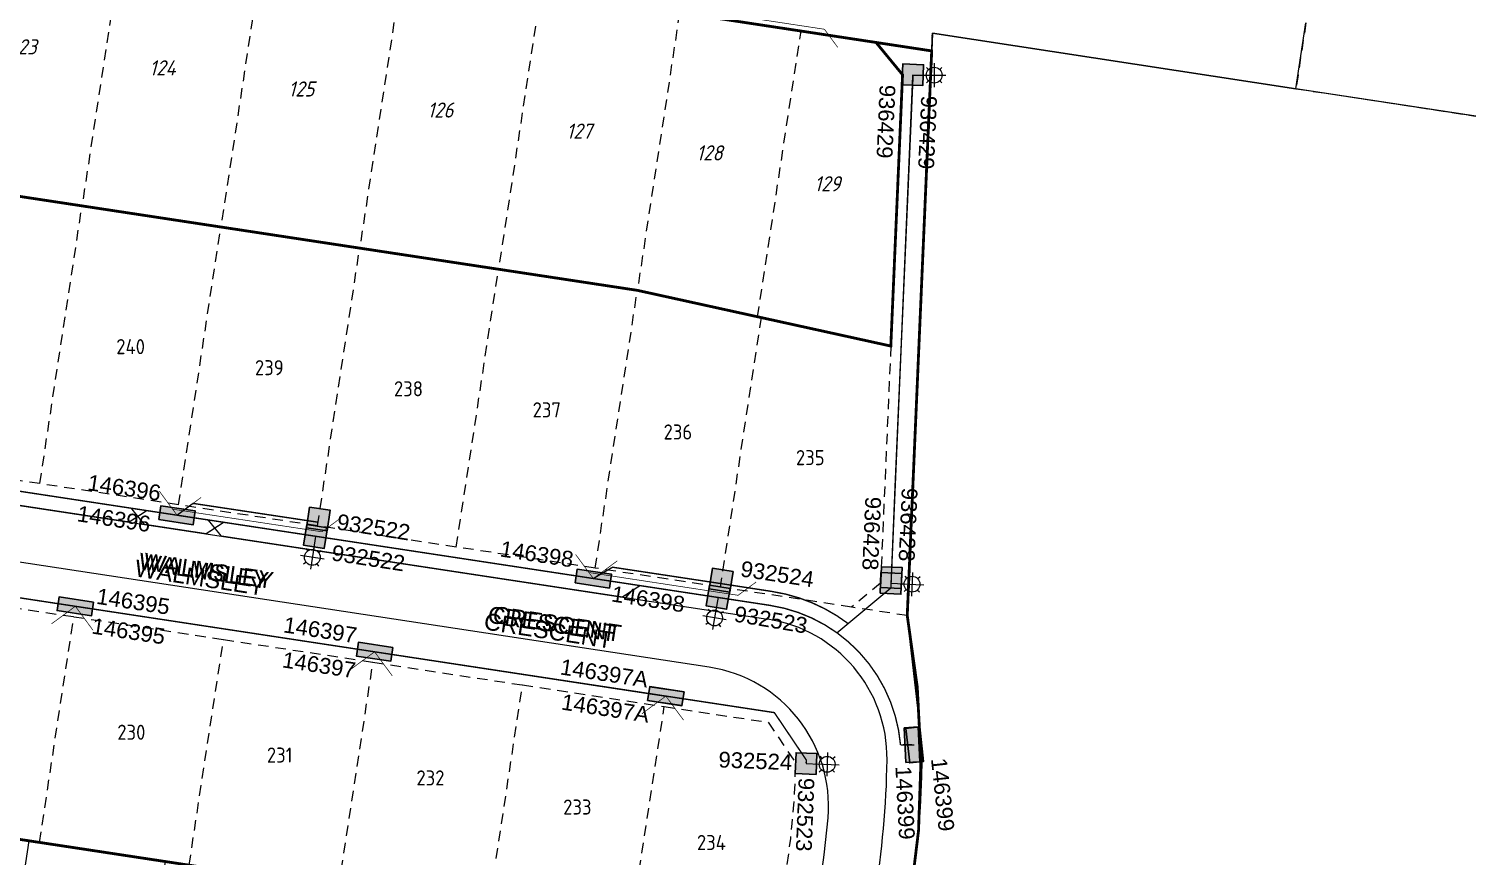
# Model space of a CAD drawing. Header units: metres. Extents: x 277548 to 280124, y 6243677 to 6246862.
# Drawn here: x 279024.6 to 279229.5, y 6245053.9 to 6245171.7 of the extents above; entities that cross this region are included whole.
import ezdxf
from ezdxf.enums import TextEntityAlignment as Align

# ---------------------------------------------------------------- set-up
doc = ezdxf.new("R2010")
doc.units = ezdxf.units.M
for name, pattern in [('Cable New OH', [6, 4, -2]), ('Dash', [5, 3, -2]), ('IECLAUG', [3, 2, -1]), ('IECLCENT', [15.5, 9.5, -2, 2, -2]), ('PHANTOM2', [1.25, 0.625, -0.125, 0.125, -0.125, 0.125, -0.125])]:
    doc.linetypes.add(name, pattern=pattern)
doc.layers.get('0').update_dxf_attribs({"color": 6})
for name, color, linetype, lineweight, true_color in [('_User ZKERB-3-1', 7, 'Continuous', 0, 0x949494), ('_User ZLOT-1-1', 7, 'Continuous', 0, 0x0000f0), ('_User ZMEDIAN-1-1', 7, 'Continuous', 0, 0x949494), ('_User ZROAD NAMES', 7, 'Continuous', 0, 0xa50000), ('_User ZSTG1-1-1', 7, 'Continuous', 0, 0x0000f0), ('_User ZSTG2-1-1', 7, 'Continuous', 0, 0x0000f0)]:
    doc.layers.add(name, color=color, linetype=linetype, lineweight=lineweight, true_color=true_color)
for name, color, linetype, lineweight in [('_User ZSTG1-1-5', 7, 'Continuous', 0), ('Cadastre Developer_SP_NEW', 253, 'Continuous', 5), ('Cadastre Land Parcels_SP_EXT', 9, 'Continuous', 5), ('Cadastre Roads_SP_EXT', 94, 'Continuous', 15)]:
    doc.layers.add(name, color=color, linetype=linetype, lineweight=lineweight)
for name, color, linetype in [('Equip_SP_SL_NEW', 2, 'Continuous'), ('Notes', 7, 'Continuous'), ('Notes_HV_MISC', 7, 'Continuous'), ('Notes_LV_MISC', 7, 'Continuous'), ('Notes_SP_MISC', 7, 'Continuous'), ('SupportsUG_SP_LV_NEW', 2, 'Continuous'), ('SupportsUG_SP_LV_SL_NEW', 2, 'Continuous')]:
    doc.layers.add(name, color=color, linetype=linetype)
doc.styles.add('COLUMN_LABEL', font='arial.ttf')
doc.styles.add('iecARIAL', font='arial.ttf', dxfattribs={"height": 2})
doc.styles.add('iecISOCP', font='isocp.shx')
doc.styles.add('POLE_LABEL', font='arial.ttf')
doc.styles.get("Standard").update_dxf_attribs({"font": 'arial.ttf'})

# ---------------------------------------------------------------- blocks, each defined once
blk = doc.blocks.new('PILLAR_EXT')
blk.add_hatch(color=256).paths.add_polyline_path([(-2.475, 0.99), (-2.475, -0.99), (2.475, -0.99), (2.475, 0.99)])
blk.add_lwpolyline([(-2.475, -0.99), (2.475, -0.99), (2.475, 0.99), (-2.475, 0.99)], close=True)
at = {"style": 'iecARIAL', "flags": 8}
blk.add_attdef('ASSET_NUM', text='', height=2, dxfattribs=at).set_placement((1.5, 3.5), align=Align.MIDDLE_RIGHT)
for tag, p, flags in [('OWNED_BY', (0, -0.2), 9), ('STATE', (0, -0.4), 9), ('SUPPORT_TYPE', (0, -0.6), 9), ('STREETNAME', (0, -1.8), 9), ('SUBURB', (0, -2), 1), ('USAGE', (0, -0.8), 9), ('LEGEND', (0, -1), 9), ('LOCATION', (0, -1.2), 9), ('NOTES', (0, -1.4), 9), ('PARENT', (0, -1.6), 9)]:
    blk.add_attdef(tag, p, '', height=0.2, dxfattribs=dict(flags=flags))
blk = doc.blocks.new('*U64')
at = {"lineweight": 15}
for p, q in [((0, 0), (-0.47, -2.46)), ((-1.91, -2.23), (-1.59, -2.69)), ((-0.33, -1.72), (-1.16, -6.14)), ((1.47, -4.35), (-2.96, -3.51)), ((-2.45, -5.09), (-1.98, -4.77)), ((0.42, -5.63), (0.1, -5.17)), ((0.96, -2.77), (0.49, -3.09))]:
    blk.add_line(p, q, dxfattribs=at)
blk.add_circle((-0.74, -3.93), 1.5, dxfattribs=at)
for tag, p, height, flags in [('OPERATING_VOLTAGE', (0.98, -1.65), 0.2, 9), ('ORIENTATION', (0.98, -1.85), 0.2, 9), ('OWNED_BY', (0.98, -2.05), 0.2, 9), ('STATE', (0.98, -2.25), 0.2, 9), ('CONSTRUCTED_VOLTAGE', (0.98, -0.65), 0.2, 9), ('CONTROL_TYPE', (0.98, -0.85), 0.2, 9), ('LANTERN_PURPOSE', (0.98, -1.05), 0.2, 9), ('LANTERN_TYPE', (0.98, -1.25), 0.2, 9), ('NO_PHASES', (0.98, -1.45), 0.2, 9), ('USAGE', (0.98, -2.45), 0.2, 9), ('CEXIST', (0.98, -2.65), 0.2, 9), ('CNEW', (0.98, -2.85), 0.2, 9), ('LNUMBER', (2.18, -3.25), 2.5, 8), ('CNUMBER', (0.98, -3.05), 0.2, 9), ('CREMOVE', (0.98, -3.25), 0.2, 9), ('CREPLACE', (0.98, -3.45), 0.2, 9), ('LKINGHEIGHT', (0.98, -3.65), 0.2, 9), ('LBRACKET', (0.98, -3.85), 0.2, 9), ('LBRACKETVOCAB', (0.98, -4.05), 0.2, 9), ('LCATEGORY', (0.98, -4.25), 0.2, 9), ('LCHARGE1', (0.98, -4.45), 0.2, 9), ('LCHARGE1PERCENT', (0.98, -4.65), 0.2, 9), ('LCHARGE2', (0.98, -4.85), 0.2, 9), ('LCHARGE2PERCENT', (0.98, -5.05), 0.2, 9), ('LCHARGE3', (0.98, -5.25), 0.2, 9), ('LCHARGE3PERCENT', (0.98, -5.45), 0.2, 9), ('LEXIST', (0.98, -5.65), 0.2, 9), ('LLAMP', (0.98, -5.85), 0.2, 9), ('LLAMPVOCAB', (0.98, -6.05), 0.2, 9), ('LMAST', (0.98, -6.25), 0.2, 9), ('LMASTVOCAB', (0.98, -6.45), 0.2, 9), ('LNEW', (0.98, -6.65), 0.2, 9), ('LANTNUMBER', (0.98, -6.85), 0.2, 9), ('LOUTREACH', (0.98, -7.25), 0.2, 9), ('LOUTREACHVOCAB', (0.98, -7.45), 0.2, 9), ('LRATECODE', (0.98, -7.65), 0.2, 9), ('LREMOVE', (0.98, -7.85), 0.2, 9), ('LREPLACE', (0.98, -8.05), 0.2, 9), ('LTYPE', (0.98, -8.25), 0.2, 9), ('STREETNAME', (0.98, -9.25), 0.2, 9), ('SUBURB', (0.98, -9.45), 0.2, 1), ('LTYPEVOCAB', (0.98, -8.45), 0.2, 9), ('LEGEND', (0.98, -8.65), 0.2, 9), ('LOCATION', (0.98, -8.85), 0.2, 9), ('NOTES', (0.98, -9.05), 0.2, 9)]:
    blk.add_attdef(tag, p, '', height=height, dxfattribs=dict(flags=flags))
blk = doc.blocks.new('COLUMN_EXT')
blk.add_hatch(color=256).paths.add_polyline_path([(-1.49, 1.48), (-1.49, -1.49), (1.48, -1.49), (1.48, 1.48)])
blk.add_lwpolyline([(-1.49, -1.49), (1.48, -1.49), (1.48, 1.48), (-1.49, 1.48)], close=True)
at = {"style": 'COLUMN_LABEL', "oblique": 15, "flags": 8}
blk.add_attdef('ASSET_NUM', text='', height=2, dxfattribs=at).set_placement((2, 2), align=Align.MIDDLE_LEFT)
at = {"flags": 9}
for tag, style, p in [('STRUCTURE_PLANT_NUMBER', 'POLE_LABEL', (1.81, 0.03)), ('STREET_CODE', 'COLUMN_LABEL', (1.81, -0.2))]:
    blk.add_attdef(tag, text='', height=0.2, dxfattribs=dict(at, style=style)).set_placement(p, align=Align.MIDDLE_LEFT)
for tag, p in [('COLUMN_TYPE', (1.81, -0.4)), ('OWNED_BY', (1.81, -0.6)), ('STATE', (1.81, -0.8)), ('USAGE', (1.81, -1)), ('STREETNAME', (1.81, -1.6)), ('SUBURB', (1.81, -1.8)), ('LEGEND', (1.81, -1.2)), ('LOCATION', (1.81, -1.4)), ('NOTES', (1.81, -2))]:
    blk.add_attdef(tag, text='', height=0.2, dxfattribs=at).set_placement(p, align=Align.MIDDLE_LEFT)
at = {"flags": 1}
blk.add_attdef('Z', (1.81, -2.35), '', height=0.2, dxfattribs=at)
blk = doc.blocks.new('*U164')
at = {"lineweight": 15}
for p, q in [((0, 0), (-0.47, -2.46)), ((-1.91, -2.23), (-1.59, -2.69)), ((-0.33, -1.72), (-1.16, -6.14)), ((1.47, -4.35), (-2.96, -3.51)), ((-2.45, -5.09), (-1.98, -4.77)), ((0.42, -5.63), (0.1, -5.17)), ((0.96, -2.77), (0.49, -3.09))]:
    blk.add_line(p, q, dxfattribs=at)
blk.add_circle((-0.74, -3.93), 1.5, dxfattribs=at)
for tag, p, height, flags in [('OPERATING_VOLTAGE', (0.98, -1.65), 0.2, 9), ('ORIENTATION', (0.98, -1.85), 0.2, 9), ('OWNED_BY', (0.98, -2.05), 0.2, 9), ('STATE', (0.98, -2.25), 0.2, 9), ('CONSTRUCTED_VOLTAGE', (0.98, -0.65), 0.2, 9), ('CONTROL_TYPE', (0.98, -0.85), 0.2, 9), ('LANTERN_PURPOSE', (0.98, -1.05), 0.2, 9), ('LANTERN_TYPE', (0.98, -1.25), 0.2, 9), ('NO_PHASES', (0.98, -1.45), 0.2, 9), ('USAGE', (0.98, -2.45), 0.2, 9), ('CEXIST', (0.98, -2.65), 0.2, 9), ('CNEW', (0.98, -2.85), 0.2, 9), ('LNUMBER', (2.18, -3.25), 2.5, 8), ('CNUMBER', (0.98, -3.05), 0.2, 9), ('CREMOVE', (0.98, -3.25), 0.2, 9), ('CREPLACE', (0.98, -3.45), 0.2, 9), ('LKINGHEIGHT', (0.98, -3.65), 0.2, 9), ('LBRACKET', (0.98, -3.85), 0.2, 9), ('LBRACKETVOCAB', (0.98, -4.05), 0.2, 9), ('LCATEGORY', (0.98, -4.25), 0.2, 9), ('LCHARGE1', (0.98, -4.45), 0.2, 9), ('LCHARGE1PERCENT', (0.98, -4.65), 0.2, 9), ('LCHARGE2', (0.98, -4.85), 0.2, 9), ('LCHARGE2PERCENT', (0.98, -5.05), 0.2, 9), ('LCHARGE3', (0.98, -5.25), 0.2, 9), ('LCHARGE3PERCENT', (0.98, -5.45), 0.2, 9), ('LEXIST', (0.98, -5.65), 0.2, 9), ('LLAMP', (0.98, -5.85), 0.2, 9), ('LLAMPVOCAB', (0.98, -6.05), 0.2, 9), ('LMAST', (0.98, -6.25), 0.2, 9), ('LMASTVOCAB', (0.98, -6.45), 0.2, 9), ('LNEW', (0.98, -6.65), 0.2, 9), ('LANTNUMBER', (0.98, -6.85), 0.2, 9), ('LOUTREACH', (0.98, -7.25), 0.2, 9), ('LOUTREACHVOCAB', (0.98, -7.45), 0.2, 9), ('LRATECODE', (0.98, -7.65), 0.2, 9), ('LREMOVE', (0.98, -7.85), 0.2, 9), ('LREPLACE', (0.98, -8.05), 0.2, 9), ('LTYPE', (0.98, -8.25), 0.2, 9), ('STREETNAME', (0.98, -9.25), 0.2, 9), ('SUBURB', (0.98, -9.45), 0.2, 1), ('LTYPEVOCAB', (0.98, -8.45), 0.2, 9), ('LEGEND', (0.98, -8.65), 0.2, 9), ('LOCATION', (0.98, -8.85), 0.2, 9), ('NOTES', (0.98, -9.05), 0.2, 9)]:
    blk.add_attdef(tag, p, '', height=height, dxfattribs=dict(flags=flags))

msp = doc.modelspace()

# ---------------------------------------------------------------- linework, layer by layer
at = {"layer": '_User ZKERB-3-1', "linetype": 'Continuous'}
msp.add_line((279121.49876, 6245080.7803), (278997.73847, 6245099.59549), dxfattribs=at)
for centre, radius, start, end in [((279118.49272, 6245061.00749), 20, 355.177538, 81.355556), ((279021.93575, 6245069.15373), 116.9, 341.3088131, 355.177537)]:
    msp.add_arc(centre, radius, start, end, dxfattribs=at)
at = {"layer": '_User ZLOT-1-1', "color": 7, "linetype": 'Continuous'}
for p, q in [((279149.70392, 6245088.12442), (279153.29507, 6245171.02643)), ((279153.29507, 6245171.02643), (279246.22047, 6245156.89904)), ((279151.835, 6245069.59361), (279149.70392, 6245088.12442))]:
    msp.add_line(p, q, dxfattribs=at)
msp.add_arc((279021.93575, 6245069.15373), 129.9, 329.296124, 0.19402, dxfattribs=at)
at = {"layer": '_User ZMEDIAN-1-1', "linetype": 'Continuous'}
msp.add_line((278998.94088, 6245107.50461), (279129.83347, 6245087.6051), dxfattribs=at)
for centre, radius, start, end in [((279126.82742, 6245067.8323), 20, 359.278222, 81.355558), ((279021.93575, 6245069.15373), 124.9, 341.3088131, 359.278221)]:
    msp.add_arc(centre, radius, start, end, dxfattribs=at)
at = {"layer": '_User ZSTG1-1-1', "color": 252, "linetype": 'Dash', "ltscale": 0.5, "true_color": 0x878787}
for p, q in [((279038.18441, 6245185.99789), (279032.17232, 6245146.45229)), ((279057.95721, 6245182.99185), (279051.94512, 6245143.44624)), ((279077.73001, 6245179.9858), (279071.71792, 6245140.4402)), ((279097.50281, 6245176.97976), (279091.49072, 6245137.43415)), ((279117.27561, 6245173.97371), (279111.26352, 6245134.42811)), ((279117.27561, 6245173.97371), (279134.57682, 6245171.34342)), ((279117.27561, 6245173.97371), (279134.57682, 6245171.34342)), ((279128.39242, 6245130.66447), (279134.57682, 6245171.34342)), ((279134.57682, 6245171.34342), (279145.25413, 6245169.72016)), ((279134.57682, 6245171.34342), (279153.18625, 6245168.51424)), ((279149.70392, 6245088.12442), (279153.29507, 6245171.02643)), ((279145.25413, 6245169.72016), (279149.03558, 6245165.1227)), ((279149.03558, 6245165.1227), (279147.36236, 6245126.49632)), ((279012.39951, 6245149.45834), (279032.17232, 6245146.45229)), ((279032.17232, 6245146.45229), (279051.94512, 6245143.44624)), ((279051.94512, 6245143.44624), (279071.71792, 6245140.4402)), ((279071.71792, 6245140.4402), (279091.49072, 6245137.43415)), ((279091.49072, 6245137.43415), (279111.26352, 6245134.42811)), ((279128.39242, 6245130.66447), (279111.26352, 6245134.42811)), ((279147.36236, 6245126.49632), (279128.88182, 6245130.55694)), ((279147.36236, 6245126.49632), (279145.89947, 6245092.72538)), ((279149.70392, 6245088.12442), (279141.7718, 6245089.33034))]:
    msp.add_line(p, q, dxfattribs=at)
msp.add_lwpolyline([(279206.48599, 6245172.52502), (279205.05801, 6245163.13297), (279246.34202, 6245156.85702)], dxfattribs=at)
at = {"layer": '_User ZSTG2-1-1', "color": 252, "linetype": 'Dash', "ltscale": 0.5, "true_color": 0x878787}
for p, q in [((279026.16023, 6245106.90669), (279032.17232, 6245146.45229)), ((279045.93303, 6245103.90064), (279051.94512, 6245143.44624)), ((279065.70583, 6245100.8946), (279071.71792, 6245140.4402)), ((279085.47863, 6245097.88855), (279091.49072, 6245137.43415)), ((279105.25143, 6245094.88251), (279111.26352, 6245134.42811)), ((279128.88182, 6245130.55694), (279123.04696, 6245092.17706)), ((279128.88182, 6245130.55694), (279128.39242, 6245130.66447)), ((279026.16023, 6245106.90669), (279006.38742, 6245109.91273)), ((279045.93303, 6245103.90064), (279026.16023, 6245106.90669)), ((279065.70583, 6245100.8946), (279045.93303, 6245103.90064)), ((279085.47863, 6245097.88855), (279065.70583, 6245100.8946)), ((279105.25143, 6245094.88251), (279085.47863, 6245097.88855)), ((279123.04696, 6245092.17706), (279105.25143, 6245094.88251)), ((279009.69636, 6245091.20285), (279031.00155, 6245087.96384)), ((279141.7718, 6245089.33034), (279123.04696, 6245092.17706)), ((279145.89947, 6245092.72538), (279141.7718, 6245089.33034)), ((279026.11673, 6245055.83303), (279031.00155, 6245087.96384)), ((279031.00155, 6245087.96384), (279052.30674, 6245084.72482)), ((279047.42192, 6245052.59402), (279052.30674, 6245084.72482)), ((279052.30674, 6245084.72482), (279073.61194, 6245081.48581)), ((279068.72711, 6245049.35501), (279073.61194, 6245081.48581)), ((279073.61194, 6245081.48581), (279094.91713, 6245078.24679)), ((279090.03231, 6245046.11599), (279094.91713, 6245078.24679)), ((279094.91713, 6245078.24679), (279115.09528, 6245075.17913)), ((279109.66696, 6245039.47339), (279115.09528, 6245075.17913)), ((279115.09528, 6245075.17913), (279129.90086, 6245072.92824)), ((279129.90086, 6245072.92824), (279133.81733, 6245067.12356)), ((279026.11673, 6245055.83303), (279024.58829, 6245056.0654))]:
    msp.add_line(p, q, dxfattribs=at)
msp.add_arc((279021.93575, 6245069.15373), 111.9, 341.308813, 358.960443, dxfattribs=at)
at = {"layer": 'Cadastre Developer_SP_NEW', "color": 2}
msp.add_lwpolyline([(279026.11673, 6245055.83303), (279024.58829, 6245056.0654), (279019.25256, 6245020.96868), (279038.74755, 6245018.00487), (279044.08328, 6245053.10159)], close=True, dxfattribs=at)
at = {"layer": 'Cadastre Land Parcels_SP_EXT', "linetype": 'Continuous'}
msp.add_lwpolyline([(279246.34202, 6245156.85702), (279205.05801, 6245163.13297), (279153.29507, 6245171.02643), (279153.18627, 6245168.51426), (278660.67525, 6245243.39005)], dxfattribs=at)
at = {"layer": 'Cadastre Roads_SP_EXT', "linetype": 'Continuous'}
msp.add_lwpolyline([(278660.77834, 6245243.37438), (279153.18625, 6245168.51424), (279153.29507, 6245171.02643), (279205.05797, 6245163.13302), (279206.48596, 6245172.52504)], dxfattribs=at)
at = {"layer": 'Notes_LV_MISC', "linetype": 'IECLCENT', "ltscale": 0.75, "const_width": 0.2, "flags": 128}
for points in [[(279073.83974, 6245082.96841), (278996.23362, 6245094.76682), (278994.55695, 6245097.0447), (278985.96247, 6245098.35131), (278968.71339, 6245100.97368), (278883.62082, 6245113.90471), (278881.10359, 6245112.26995), (278880.55519, 6245112.35333)], [(278986.46575, 6245111.42396), (279038.64477, 6245103.49141)], [(279038.64477, 6245103.49141), (279039.17288, 6245103.41112), (279041.04333, 6245101.10379), (279049.83299, 6245099.76743), (279052.35105, 6245101.40768), (279052.39528, 6245101.40095)], [(279038.48358, 6245101.49293), (279038.87227, 6245101.43384), (279041.39642, 6245103.07309), (279045.70467, 6245102.41812)], [(279045.7041, 6245102.41438), (279050.13304, 6245101.74106), (279052.01003, 6245099.43654), (279052.15309, 6245099.41479)], [(279052.42565, 6245101.39634), (279104.9905, 6245093.40494)]]:
    msp.add_lwpolyline(points, dxfattribs=at)
at = {"layer": 'Notes_LV_MISC', "linetype": 'IECLCENT', "ltscale": 0.5, "const_width": 0.2, "flags": 128}
for points in [[(279047.58316, 6245103.80082), (279045.70467, 6245102.41812)], [(279065.75563, 6245101.42217), (279047.98587, 6245104.09724), (279047.58316, 6245103.80082)]]:
    msp.add_lwpolyline(points, dxfattribs=at)
at = {"layer": 'Notes_LV_MISC', "color": 0, "linetype": 'IECLCENT', "ltscale": 0.5, "const_width": 0.2, "flags": 128}
for points in [[(279073.84025, 6245082.96841), (279076.63602, 6245082.54295), (279115.32653, 6245076.66121)], [(279115.31381, 6245076.66314), (279130.77652, 6245074.31235), (279135.32872, 6245067.56481), (279135.30123, 6245067.06648)]]:
    msp.add_lwpolyline(points, dxfattribs=at)
at = {"layer": 'Notes_SP_MISC', "linetype": 'IECLAUG', "lineweight": -3, "ltscale": 0.25, "const_width": 0.1}
for points in [[(279139.79622, 6245169.03268), (279137.90726, 6245171.59897), (279116.64989, 6245174.82777)], [(279049.12008, 6245104.93506), (279045.70467, 6245102.41812), (279043.18773, 6245105.83353)], [(279045.07543, 6245103.27198), (279066.34635, 6245100.05042), (279068.89422, 6245101.92351)], [(279108.40854, 6245095.91618), (279104.99023, 6245093.40318), (279102.47723, 6245096.82149)], [(279104.36198, 6245094.25776), (279125.61209, 6245091.01431), (279128.18925, 6245092.90893)], [(279027.81018, 6245086.93178), (279031.227, 6245089.4468), (279033.74202, 6245086.02997)], [(279070.42292, 6245080.45302), (279073.83974, 6245082.96804), (279076.35476, 6245079.55121)], [(279111.91059, 6245074.14499), (279115.32742, 6245076.66), (279117.84243, 6245073.24318)]]:
    msp.add_lwpolyline(points, dxfattribs=at)
at = {"layer": 'Notes_SP_MISC', "linetype": 'IECLCENT', "ltscale": 0.5, "const_width": 0.2, "flags": 128}
for points in [[(279139.6329, 6245085.61116), (279147.37342, 6245092.06191), (279148.01534, 6245107.65123), (279150.53414, 6245165.05694)], [(279073.84017, 6245082.96835), (279115.31847, 6245076.64726)], [(279115.31381, 6245076.66314), (279130.77652, 6245074.31235), (279135.32872, 6245067.56481), (279135.30123, 6245067.06648)]]:
    msp.add_lwpolyline(points, dxfattribs=at)
msp.add_lwpolyline([(278849.23616, 6245154.03414), (278846.73794, 6245137.60163), (278850.82792, 6245132.0451), (278887.55954, 6245126.46082), (279130.13407, 6245089.58238, -0.346540814), (279148.74694, 6245069.71239), (279150.38252, 6245069.74403)], format="xyb", dxfattribs=at)

# ---------------------------------------------------------------- block references
at = {"layer": 'Equip_SP_SL_NEW'}
for name, p, xscale, yscale, zscale, rotation in [('*U64', (279150.53414, 6245165.05694), 0.7499999999999997, 0.7499999999999997, 0.7499999999999997, 100.8115804597014), ('*U64', (279065.43279, 6245099.37348), 0.75, 0.75, 0.75, 1.961759699607861), ('*U64', (279147.38706, 6245092.72521, -0.04556), 0.7499999999999997, 0.7499999999999997, 0.7499999999999997, 98.16389215131979), ('*U164', (279122.7635, 6245090.74115, -0.04556), 0.7499999999999998, 0.7499999999999998, 0.7499999999999998, 1.068923133805044), ('*U64', (279135.30123, 6245067.06648), 0.7499999999999999, 0.7499999999999999, 0.7499999999999999, 98.5552789297126)]:
    msp.add_blockref(name, p, dxfattribs=dict(at, xscale=xscale, yscale=yscale, zscale=zscale, rotation=rotation))
at = {"layer": 'Notes_LV_MISC'}
ref = msp.add_blockref('COLUMN_EXT', (279150.48906, 6245165.12305, 6.01747), dxfattribs=dict(at, rotation=357.5196085035705))
ref.add_attrib('ASSET_NUM', '936429', dxfattribs={"height": 2.25, "rotation": 87.5196085, "text_generation_flag": 6}).set_placement((279152.37155, 6245151.65919, 6.01747), align=Align.MIDDLE_RIGHT)
ref = msp.add_blockref('PILLAR_EXT', (279045.70467, 6245102.41812), dxfattribs=dict(at, rotation=351.387804661483))
ref.add_attrib('ASSET_NUM', '146396', dxfattribs={"layer": '0', "height": 2.25, "rotation": 351.3878047}).set_placement((279033.01321, 6245107.11844), align=Align.MIDDLE_LEFT)
ref = msp.add_blockref('COLUMN_EXT', (279147.43769, 6245093.54551), dxfattribs=dict(at, rotation=357.5196085035705))
ref.add_attrib('ASSET_NUM', '936428', dxfattribs={"height": 2.25, "rotation": 87.5196085, "text_generation_flag": 6}).set_placement((279149.60678, 6245095.83217), align=Align.MIDDLE_RIGHT)
ref = msp.add_blockref('COLUMN_EXT', (279065.82758, 6245101.87586), dxfattribs=dict(at, rotation=261.2236100547734))
ref.add_attrib('ASSET_NUM', '932522', dxfattribs={"layer": '0', "height": 2.25, "rotation": 171.2236101, "text_generation_flag": 6}).set_placement((279078.87716, 6245099.91653), align=Align.MIDDLE_RIGHT)
ref = msp.add_blockref('PILLAR_EXT', (279104.99023, 6245093.40318), dxfattribs=dict(at, rotation=351.3217920035782))
ref.add_attrib('ASSET_NUM', '146398', dxfattribs={"layer": '0', "height": 2.25, "rotation": 351.321792}).set_placement((279091.77454, 6245097.6737), align=Align.MIDDLE_LEFT)
ref = msp.add_blockref('COLUMN_EXT', (279123.20036, 6245093.16218), dxfattribs=dict(at, rotation=171.3555560742663))
ref.add_attrib('ASSET_NUM', '932524', dxfattribs={"height": 2.25, "rotation": 351.3555561}).set_placement((279126.01262, 6245094.83152), align=Align.MIDDLE_LEFT)
ref = msp.add_blockref('PILLAR_EXT', (279031.227, 6245089.4468), dxfattribs=dict(at, rotation=171.3555574227501))
ref.add_attrib('ASSET_NUM', '146395', dxfattribs={"layer": '0', "height": 2.25, "rotation": 171.3555574, "text_generation_flag": 6}).set_placement((279043.98439, 6245085.12082), align=Align.MIDDLE_RIGHT)
ref = msp.add_blockref('PILLAR_EXT', (279073.83974, 6245082.96804), dxfattribs=dict(at, rotation=171.3555559443618))
ref.add_attrib('ASSET_NUM', '146397', dxfattribs={"layer": '0', "height": 2.25, "rotation": 171.3555559, "text_generation_flag": 6}).set_placement((279071.12029, 6245080.3052), align=Align.MIDDLE_RIGHT)
ref = msp.add_blockref('PILLAR_EXT', (279115.31847, 6245076.64726), dxfattribs=dict(at, rotation=171.3555559443618))
ref.add_attrib('ASSET_NUM', '146397A', dxfattribs={"layer": '0', "height": 2.25, "rotation": 171.3555559, "text_generation_flag": 6}).set_placement((279112.94091, 6245073.98442), align=Align.MIDDLE_RIGHT)
ref = msp.add_blockref('PILLAR_EXT', (279150.76674, 6245069.70753), dxfattribs=dict(at, rotation=276.2401558603193))
ref.add_attrib('ASSET_NUM', '146399', dxfattribs={"layer": '0', "height": 2.25, "rotation": 276.2401559}).set_placement((279154.19788, 6245067.84493), align=Align.MIDDLE_LEFT)
ref = msp.add_blockref('COLUMN_EXT', (279135.30123, 6245067.06648), dxfattribs=dict(at, rotation=357.8167675475963))
ref.add_attrib('ASSET_NUM', '932523', dxfattribs={"height": 2.25, "rotation": 267.8167675}).set_placement((279135.36395, 6245065.02686), align=Align.MIDDLE_LEFT)
at = {"layer": 'SupportsUG_SP_LV_NEW'}
ref = msp.add_blockref('PILLAR_EXT', (279045.70467, 6245102.41812), dxfattribs=dict(at, rotation=351.387804661483))
ref.add_attrib('ASSET_NUM', '146396', dxfattribs={"layer": '0', "height": 2.25, "rotation": 351.3878047}).set_placement((279031.53032, 6245102.68338), align=Align.MIDDLE_LEFT)
ref = msp.add_blockref('PILLAR_EXT', (279104.99023, 6245093.40318), dxfattribs=dict(at, rotation=351.3217920035782))
ref.add_attrib('ASSET_NUM', '146398', dxfattribs={"layer": '0', "height": 2.25, "rotation": 351.321792}).set_placement((279107.63243, 6245091.26726), align=Align.MIDDLE_LEFT)
ref = msp.add_blockref('PILLAR_EXT', (279031.227, 6245089.4468), dxfattribs=dict(at, rotation=171.3555574227501))
ref.add_attrib('ASSET_NUM', '146395', dxfattribs={"layer": '0', "height": 2.25, "rotation": 171.3555574, "text_generation_flag": 6}).set_placement((279044.64657, 6245089.3542), align=Align.MIDDLE_RIGHT)
ref = msp.add_blockref('PILLAR_EXT', (279073.83974, 6245082.96804), dxfattribs=dict(at, rotation=171.3555559443618))
ref.add_attrib('ASSET_NUM', '146397', dxfattribs={"layer": '0', "height": 2.25, "rotation": 171.3555559, "text_generation_flag": 6}).set_placement((279071.28851, 6245085.28804), align=Align.MIDDLE_RIGHT)
ref = msp.add_blockref('PILLAR_EXT', (279115.32308, 6245076.66135), dxfattribs=dict(at, rotation=171.3555559443618))
ref.add_attrib('ASSET_NUM', '146397A', dxfattribs={"layer": '0', "height": 2.25, "rotation": 171.3555559, "text_generation_flag": 6}).set_placement((279112.77185, 6245078.98136), align=Align.MIDDLE_RIGHT)
ref = msp.add_blockref('PILLAR_EXT', (279150.38252, 6245069.74403), dxfattribs=dict(at, rotation=272.9746716426794))
ref.add_attrib('ASSET_NUM', '146399', dxfattribs={"layer": '0', "height": 2.25, "rotation": 272.9746716}).set_placement((279149.1363, 6245066.70907), align=Align.MIDDLE_LEFT)
at = {"layer": 'SupportsUG_SP_LV_SL_NEW'}
ref = msp.add_blockref('COLUMN_EXT', (279150.48906, 6245165.12305, 6.01747), dxfattribs=dict(at, rotation=357.5196085035705))
ref.add_attrib('ASSET_NUM', '936429', dxfattribs={"layer": '0', "height": 2.25, "rotation": 87.5196085, "text_generation_flag": 6}).set_placement((279146.45592, 6245153.21013, 6.01747), align=Align.MIDDLE_RIGHT)
ref = msp.add_blockref('COLUMN_EXT', (279147.38706, 6245092.72521, -0.04556), dxfattribs=dict(at, rotation=357.5196085035705))
ref.add_attrib('ASSET_NUM', '936428', dxfattribs={"layer": '0', "height": 2.25, "rotation": 87.5196085, "text_generation_flag": 6}).set_placement((279144.41831, 6245094.5657, -0.04556), align=Align.MIDDLE_RIGHT)
ref = msp.add_blockref('COLUMN_EXT', (279065.43279, 6245099.37348), dxfattribs=dict(at, rotation=261.2236100547734))
ref.add_attrib('ASSET_NUM', '932522', dxfattribs={"layer": '0', "height": 2.25, "rotation": 171.2236101, "text_generation_flag": 6}).set_placement((279078.13242, 6245095.51736), align=Align.MIDDLE_RIGHT)
ref = msp.add_blockref('COLUMN_EXT', (279122.7635, 6245090.74115, -0.04556), dxfattribs=dict(at, rotation=260.4246394860558))
ref.add_attrib('ASSET_NUM', '932523', dxfattribs={"layer": '0', "height": 2.25, "rotation": 170.4246395, "text_generation_flag": 6}).set_placement((279135.45387, 6245086.66539, -0.04556), align=Align.MIDDLE_RIGHT)
ref = msp.add_blockref('COLUMN_EXT', (279135.30123, 6245067.06648), dxfattribs=dict(at, rotation=357.8167675503079))
ref.add_attrib('ASSET_NUM', '932524', dxfattribs={"layer": '0', "height": 2.25, "rotation": 177.7967759, "text_generation_flag": 6}).set_placement((279133.30892, 6245067.23368), align=Align.MIDDLE_RIGHT)

# ---------------------------------------------------------------- texts
at = {"layer": '_User ZROAD NAMES', "color": 7, "insert": (279040.10991, 6245094.66838), "char_height": 2.4, "attachment_point": 7, "rotation": 351.3555561, "line_spacing_factor": 0.6}
msp.add_mtext('{\\fArial|b0|i0|c0|p39;WALMSLEY                                  CRESCENT}', dxfattribs=at)
at = {"layer": '_User ZSTG1-1-5', "color": 252, "linetype": 'Cable New OH', "true_color": 0x878787, "style": 'iecISOCP', "oblique": 15}
for s, p in [('123', (279022.06529, 6245168.02497)), ('124', (279041.76529, 6245165.02497)), ('125', (279061.56529, 6245162.02497)), ('126', (279081.36529, 6245159.02497)), ('127', (279101.16529, 6245156.02497)), ('128', (279119.66529, 6245152.92497)), ('129', (279136.46529, 6245148.52497))]:
    msp.add_text(s, height=2.15, dxfattribs=at).set_placement(p)
at = {"layer": '_User ZSTG1-1-5', "color": 252, "linetype": 'Cable New OH', "true_color": 0x878787, "char_height": 2.15, "attachment_point": 7, "style": 'iecISOCP', "bg_fill": 3, "box_fill_scale": 1.05, "bg_fill_color": 256, "bg_fill_transparency": 0}
for s, insert, width in [('232', (279079.79807, 6245063.93962), 3.8659754), ('233', (279100.69807, 6245059.78962), 3.8823465), ('234', (279119.74807, 6245054.73962), 3.8757981)]:
    msp.add_mtext(s, dxfattribs=dict(at, insert=insert, width=width))
at = {"layer": 'Notes_HV_MISC', "color": 7, "insert": (279040.81115, 6245094.66838), "char_height": 2.4, "attachment_point": 7, "rotation": 351.3555561, "line_spacing_factor": 0.6}
msp.add_mtext('{\\fArial|b0|i0|c0|p39;WALMSLEY                                  CRESCENT}', dxfattribs=at)
at = {"layer": 'Notes_LV_MISC', "color": 7, "insert": (279039.5626, 6245093.69466), "char_height": 2.4, "attachment_point": 7, "rotation": 351.3555561, "line_spacing_factor": 0.6}
msp.add_mtext('{\\fArial|b0|i0|c0|p39;WALMSLEY                                  CRESCENT}', dxfattribs=at)

# ---------------------------------------------------------------- next in the draw order: texts
at = {"layer": '_User ZSTG1-1-5', "color": 252, "linetype": 'Cable New OH', "true_color": 0x878787, "char_height": 2.15, "attachment_point": 7, "style": 'iecISOCP', "bg_fill": 3, "box_fill_scale": 1.05, "bg_fill_color": 256, "bg_fill_transparency": 0}
for s, insert, width in [('240', (279037.04807, 6245125.33962), 3.8768895), ('239', (279056.79807, 6245122.33962), 3.8856207), ('238', (279076.59807, 6245119.33962), 3.8856207), ('237', (279096.34807, 6245116.33962), 3.8823465), ('236', (279114.99807, 6245113.18962), 3.8812551), ('235', (279133.84807, 6245109.53962), 3.894352), ('230', (279037.19807, 6245070.43962), 3.8768895), ('231', (279058.49807, 6245067.18962), 3.5734789)]:
    msp.add_mtext(s, dxfattribs=dict(at, insert=insert, width=width))

# ---------------------------------------------------------------- next in the draw order: linework, layer by layer
at = {"layer": 'Notes', "color": 20, "linetype": 'PHANTOM2', "ltscale": 7.5, "true_color": 0xff470a, "const_width": 0.4, "flags": 128}
msp.add_lwpolyline([(278494.0465, 6245282.30887), (278601.62036, 6245265.8967), (278601.45683, 6245265.26602), (278601.32518, 6245264.77353), (278599.53344, 6245252.68536), (279145.25413, 6245169.72015), (279149.03558, 6245165.1227), (279147.36243, 6245126.49783), (279111.26352, 6245134.42811), (278893.7627, 6245167.49461), (278772.07802, 6245187.00574), (278635.14377, 6245207.82359), (278634.99144, 6245206.83542), (278595.44789, 6245212.8472), (278575.93578, 6245212.83527), (278580.82827, 6245248.76502), (278491.1409, 6245262.39853)], close=True, dxfattribs=at)
msp.add_lwpolyline([(278491.1409, 6245262.39853), (278580.82827, 6245248.76502), (278566.8694, 6245149.14049), (278476.73864, 6245162.65024), (278469.15313, 6245108.669), (278490.58761, 6245105.68093), (278481.62159, 6245046.23023), (278519.68421, 6245040.44342), (278537.47973, 6245037.73798), (278537.83035, 6245040.04422), (278712.8503, 6245013.43606), (278718.64237, 6245051.49788), (278726.85868, 6245050.12118), (278729.13217, 6245065.07548), (278732.30009, 6245085.91305), (278732.31704, 6245097.45294), (278751.35871, 6245095.30822), (278812.84224, 6245085.96092), (278827.54905, 6245085.36041), (278876.98037, 6245078.50613), (279083.60407, 6245047.09327), (279090.03231, 6245046.11599), (279144.98476, 6245027.52503, 0.130972358), (279149.70392, 6245088.12442), (279153.18627, 6245168.51426), (279145.25411, 6245169.72018), (279149.03558, 6245165.1227), (279147.36236, 6245126.49632), (279111.26352, 6245134.42811), (278893.7627, 6245167.49461), (278772.07802, 6245187.00574), (278635.14377, 6245207.82359), (278634.99144, 6245206.83542), (278595.44789, 6245212.8472), (278575.93578, 6245212.83527), (278580.82827, 6245248.76502), (278491.1409, 6245262.39853)], format="xyb", close=True, dxfattribs=at)
at = {"layer": 'Notes_LV_MISC', "linetype": 'IECLCENT', "ltscale": 0.75, "const_width": 0.2, "flags": 128}
for points in [[(279104.99226, 6245093.40467), (279107.73947, 6245095.01208), (279123.12554, 6245092.68604), (279130.43672, 6245091.55935, -0.124531832), (279141.28563, 6245086.9885), (279147.37342, 6245092.06191), (279150.48906, 6245165.12305)], [(279052.15309, 6245099.41479), (279109.11426, 6245090.75503), (279111.6384, 6245092.39426), (279130.13407, 6245089.58238, -0.346540814), (279148.74694, 6245069.71239), (279150.71591, 6245069.71239)]]:
    msp.add_lwpolyline(points, format="xyb", dxfattribs=at)
msp.add_lwpolyline([(278849.23629, 6245154.03507), (278851.02151, 6245152.53758), (278850.22093, 6245147.27165), (278847.95444, 6245145.60336), (278846.73794, 6245137.60163), (278850.82792, 6245132.0451), (278887.55954, 6245126.46082), (278979.16783, 6245112.53367), (278980.8447, 6245110.25553), (279038.48358, 6245101.49293)], dxfattribs=at)
at = {"layer": 'Notes_SP_MISC', "linetype": 'IECLCENT', "ltscale": 0.5, "const_width": 0.2, "flags": 128}
msp.add_lwpolyline([(278786.93828, 6245125.57435), (278839.25462, 6245117.62074), (278849.10992, 6245117.13393), (278860.78545, 6245115.35891), (278903.39584, 6245108.88088), (278946.00623, 6245102.40285), (278988.61662, 6245095.92482), (279073.83943, 6245082.96846)], dxfattribs=at)

doc.saveas('drawing.dxf')
